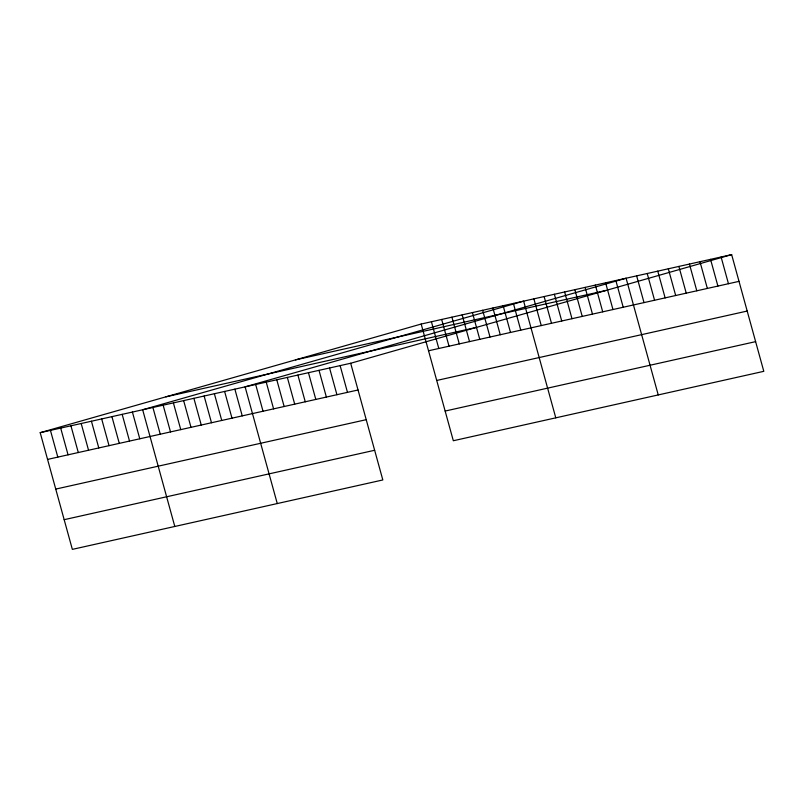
<?xml version="1.0" encoding="UTF-8"?>
<svg xmlns="http://www.w3.org/2000/svg" width="804" height="804" viewBox="0 0 804 804"><rect width="100%" height="100%" fill="white"/><g stroke="black" fill="none" stroke-linecap="round" stroke-linejoin="round"><path stroke-width="1.21" d="M40.2 432.673L350.675 363.257L382.825 479.958L72.35 549.373L40.2 432.673L421.175 324.042L731.65 254.627L763.8 371.327L453.325 440.743L421.175 324.042M350.675 363.257L731.65 254.627M295.46 359.89L605.935 290.475M165.925 396.824L476.4 327.409M428.542 350.775L739.017 281.36M47.567 459.406L358.041 389.99M436.723 380.463L747.197 311.047M55.737 489.093L366.212 419.678M445.145 411.055L755.619 341.64M64.169 519.685L374.644 450.27M721.098 256.989L728.464 283.722M710.545 259.35L717.902 286.083M699.982 261.712L707.349 288.445M689.43 264.064L696.797 290.807M678.877 266.425L686.234 293.158M668.315 268.787L675.682 295.52M657.762 271.149L665.129 297.882M647.21 273.511L654.567 300.244M636.647 275.872L644.014 302.606M658.235 394.935L626.095 278.224L245.109 386.855L277.259 503.555M615.844 280.516L623.211 307.249M605.603 282.807L612.97 309.54M595.352 285.098L602.719 311.831M585.111 287.39L592.478 314.123M574.86 289.681L582.227 316.414M564.619 291.973L571.986 318.706M554.378 294.264L561.735 320.997M544.127 296.555L551.494 323.288M533.886 298.847L541.243 325.58M555.785 417.839L523.635 301.138L142.66 409.759L174.8 526.469M513.394 303.43L520.751 330.163M503.143 305.721L510.51 332.454M492.902 308.002L500.259 334.745M482.651 310.294L490.018 337.027M472.41 312.585L479.767 339.318M462.159 314.877L469.526 341.61M451.918 317.168L459.285 343.901M441.667 319.459L449.034 346.192M431.426 321.751L438.793 348.484M340.122 365.619L347.479 392.352M329.56 367.971L336.926 394.714M319.007 370.332L326.374 397.065M308.455 372.694L315.811 399.427M297.892 375.056L305.259 401.789M287.34 377.418L294.706 404.151M276.777 379.779L284.144 406.512M266.224 382.131L273.591 408.874M255.672 384.493L263.029 411.226M234.868 389.146L242.235 415.879M224.617 391.437L231.984 418.17M214.377 393.729L221.743 420.462M204.136 396.02L211.492 422.753M193.885 398.312L201.251 425.045M183.644 400.603L191 427.336M173.393 402.894L180.759 429.627M163.152 405.176L170.508 431.919M152.901 407.467L160.267 434.21M132.409 412.05L139.775 438.783M122.168 414.341L129.524 441.074M111.917 416.633L119.283 443.366M101.676 418.924L109.042 445.657M91.425 421.216L98.791 447.949M81.184 423.507L88.551 450.24M70.933 425.798L78.3 452.531M60.692 428.09L68.059 454.823M50.441 430.381L57.808 457.114"/></g></svg>
